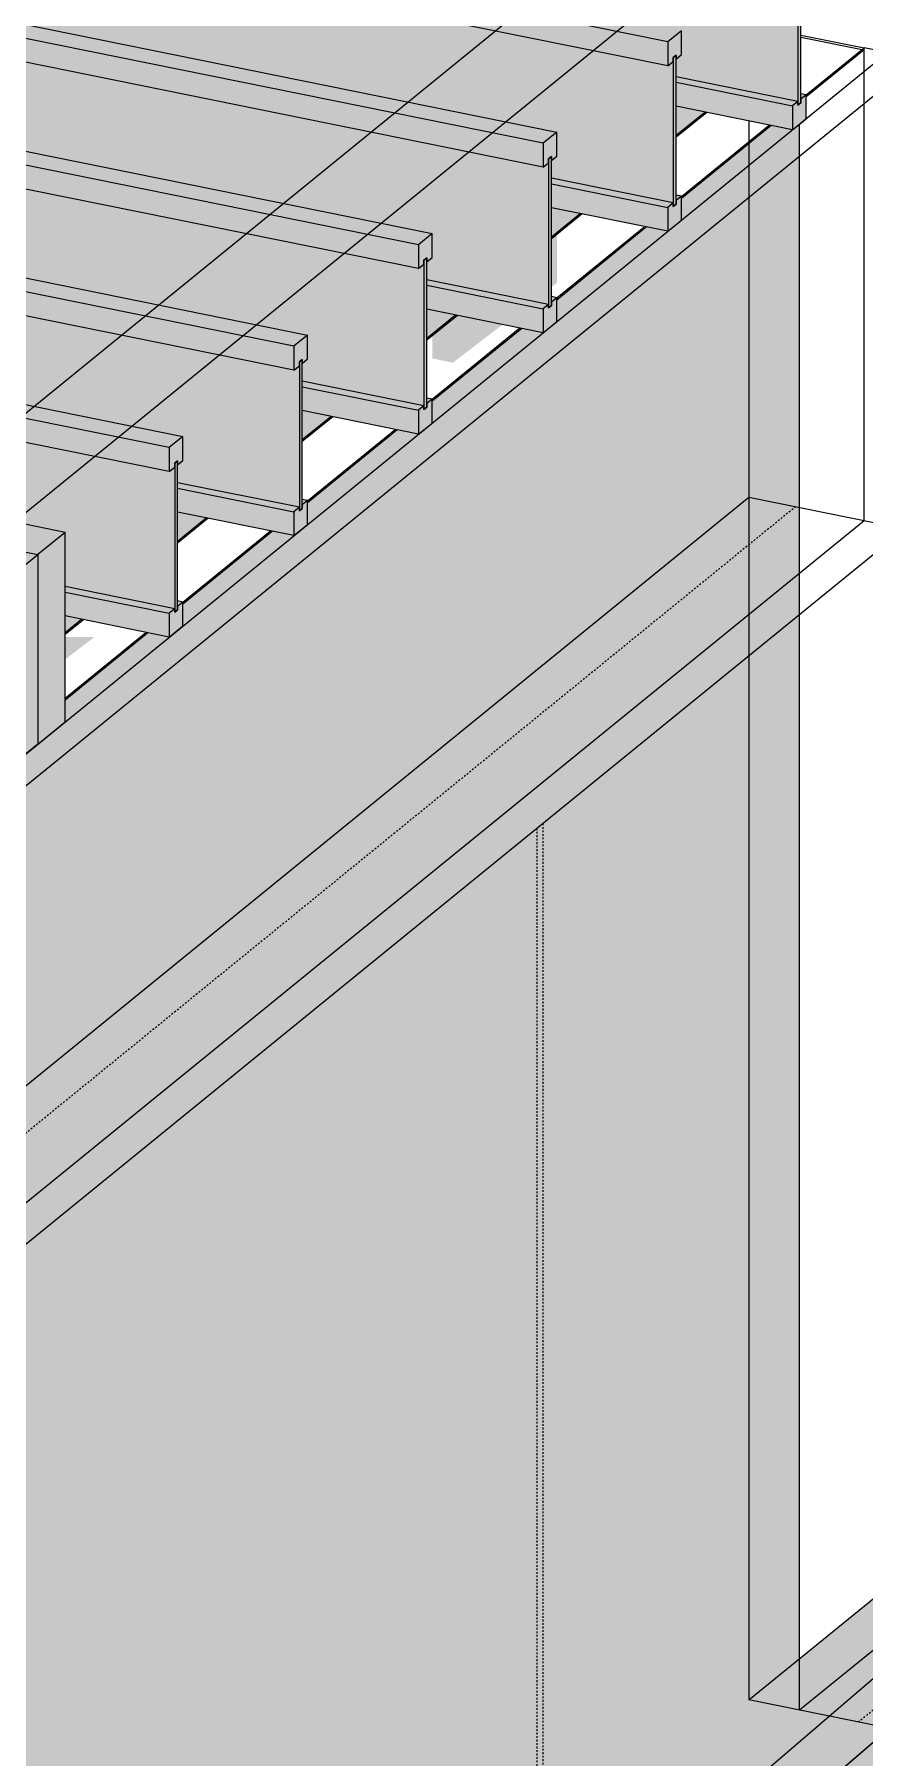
# Model space of a CAD drawing. Header units: inches. Extents: x -8719 to -3484, y -2874 to 4085.
# Drawn here: x -5388.3 to -5340.7, y -780.2 to -681.5 of the extents above; entities that cross this region are included whole.
import ezdxf

# ---------------------------------------------------------------- set-up
doc = ezdxf.new("R2010")
doc.units = ezdxf.units.IN
doc.header["$MEASUREMENT"] = 0
doc.linetypes.add('Dash 1_16_', pattern=[0.125, 0.0625, -0.0625])
for name, color, linetype, lineweight in [('A-DETL-1', 90, 'Dash 1_16_', 9), ('A-FLOR', 192, 'Continuous', 13), ('I-WALL', 2, 'Continuous', 13), ('S-BEAM', 12, 'Continuous', 9), ('S-FNDN', 32, 'Continuous', 13)]:
    doc.layers.add(name, color=color, linetype=linetype, lineweight=lineweight)
for name, color, linetype, lineweight, transparency in [('A-WALL-PATT-3', 25, 'Continuous', 13, 0.4), ('I-WALL-1', 2, 'Continuous', 13, 0.4), ('S-FNDN-2', 25, 'Continuous', 13, 0.4)]:
    doc.layers.add(name, color=color, linetype=linetype, lineweight=lineweight, transparency=transparency)

# ---------------------------------------------------------------- blocks, each defined once
blk = doc.blocks.new('LVL-Laminated Veneer Lumber - _2_-1 3_4_ x 11 7_8_ LVL-1960453-STRUCTURAL - 3D - SOUTHEAST')
at = {"layer": 'S-BEAM'}
for p, q in [((8881.758, -710.044), (8844.967, -702.597)), ((8844.967, -704.184), (8880.195, -711.316)), ((8881.758, -710.044), (8880.195, -711.316)), ((8881.758, -720.897), (8881.758, -710.044)), ((8880.195, -711.316), (8880.195, -722.168)), ((8880.195, -722.168), (8881.758, -720.897))]:
    blk.add_line(p, q, dxfattribs=at)
blk = doc.blocks.new('LVL-Laminated Veneer Lumber - 1 3_4_x11 7_8_ LVL-1952806-STRUCTURAL - 3D - SOUTHEAST')
at = {"layer": 'S-BEAM'}
for p, q in [((8878.629, -710.998), (8844.967, -738.39)), ((8844.967, -739.981), (8880.195, -711.316)), ((8878.629, -710.998), (8880.195, -711.316)), ((8880.195, -711.316), (8880.195, -722.168)), ((8880.195, -722.168), (8844.967, -750.834)), ((8843.961, -739.208), (8842.95, -740.031)), ((8844.296, -738.936), (8843.961, -739.208)), ((8844.967, -738.39), (8844.296, -738.936)), ((8843.961, -740.236), (8842.95, -740.031)), ((8844.296, -740.303), (8843.961, -740.236)), ((8844.516, -740.348), (8844.967, -739.981)), ((8844.516, -740.348), (8844.296, -740.303)), ((8844.516, -751.201), (8844.516, -740.348)), ((8844.955, -750.843), (8844.516, -751.201))]:
    blk.add_line(p, q, dxfattribs=at)
blk = doc.blocks.new('Plywood Web Joist - 11 7_8_ TJI360 _ 16_ O_C_-2000566-STRUCTURAL - 3D - SOUTHEAST')
at = {"layer": 'S-BEAM'}
for p, q in [((8844.967, -695.737), (8888.508, -704.551)), ((8887.727, -705.187), (8844.967, -696.53)), ((8887.727, -706.558), (8844.967, -697.901)), ((8888.508, -704.551), (8887.727, -705.187)), ((8888.508, -705.922), (8888.508, -704.551)), ((8887.727, -705.187), (8887.727, -706.558)), ((8887.727, -706.558), (8888.034, -706.308)), ((8888.034, -706.079), (8888.202, -705.943)), ((8888.202, -705.943), (8888.034, -706.079)), ((8888.034, -706.308), (8888.034, -706.079)), ((8888.034, -706.079), (8888.034, -714.621)), ((8888.202, -706.172), (8888.508, -705.922)), ((8888.202, -705.943), (8888.202, -706.172)), ((8888.202, -714.485), (8888.202, -705.943)), ((8888.034, -714.419), (8881.758, -713.148)), ((8881.758, -713.46), (8887.727, -714.669)), ((8888.034, -714.419), (8887.727, -714.669)), ((8888.034, -714.621), (8888.034, -714.419)), ((8888.202, -714.485), (8888.034, -714.621)), ((8888.034, -714.621), (8888.202, -714.485)), ((8888.508, -714.033), (8888.202, -713.971)), ((8888.508, -714.033), (8888.202, -714.283)), ((8888.202, -714.283), (8888.202, -714.485)), ((8888.508, -715.404), (8888.508, -714.033)), ((8887.727, -716.04), (8881.758, -714.831)), ((8887.727, -714.669), (8887.727, -716.04)), ((8887.727, -716.04), (8888.508, -715.404))]:
    blk.add_line(p, q, dxfattribs=at)
blk = doc.blocks.new('Plywood Web Joist - 11 7_8_ TJI360 _ 16_ O_C_-V472-STRUCTURAL - 3D - SOUTHEAST')
at = {"layer": 'S-BEAM'}
for p, q in [((8844.967, -688.48), (8895.65, -698.74)), ((8894.869, -699.376), (8844.967, -689.274)), ((8894.869, -700.747), (8844.967, -690.645)), ((8895.65, -698.74), (8894.869, -699.376)), ((8895.65, -700.111), (8895.65, -698.74)), ((8894.869, -699.376), (8894.869, -700.747)), ((8894.869, -700.747), (8895.176, -700.497)), ((8895.176, -700.268), (8895.343, -700.132)), ((8895.343, -700.132), (8895.176, -700.268)), ((8895.176, -700.497), (8895.176, -700.268)), ((8895.176, -700.268), (8895.176, -708.81)), ((8895.343, -700.361), (8895.65, -700.111)), ((8895.343, -700.132), (8895.343, -700.361)), ((8895.343, -708.674), (8895.343, -700.132)), ((8895.176, -708.608), (8888.202, -707.196)), ((8888.202, -707.508), (8894.869, -708.858)), ((8895.176, -708.608), (8894.869, -708.858)), ((8895.176, -708.81), (8895.176, -708.608)), ((8895.65, -708.222), (8895.343, -708.16)), ((8895.65, -708.222), (8895.343, -708.472)), ((8895.343, -708.472), (8895.343, -708.674)), ((8895.65, -709.593), (8895.65, -708.222)), ((8894.869, -710.229), (8888.202, -708.879)), ((8894.869, -708.858), (8894.869, -710.229)), ((8894.869, -710.229), (8895.65, -709.593)), ((8895.343, -708.674), (8895.176, -708.81)), ((8895.176, -708.81), (8895.343, -708.674))]:
    blk.add_line(p, q, dxfattribs=at)
blk = doc.blocks.new('Plywood Web Joist - 11 7_8_ TJI360 _ 16_ O_C_-V473-STRUCTURAL - 3D - SOUTHEAST')
at = {"layer": 'S-BEAM'}
for p, q in [((8844.967, -681.223), (8902.791, -692.929)), ((8902.01, -693.565), (8844.967, -682.017)), ((8902.01, -694.936), (8844.967, -683.388)), ((8902.791, -692.929), (8902.01, -693.565)), ((8902.01, -693.565), (8902.01, -694.936)), ((8902.791, -694.3), (8902.791, -692.929)), ((8902.01, -694.936), (8902.317, -694.686)), ((8902.317, -694.457), (8902.484, -694.321)), ((8902.484, -694.321), (8902.317, -694.457)), ((8902.317, -694.686), (8902.317, -694.457)), ((8902.317, -694.457), (8902.317, -702.999)), ((8902.484, -694.55), (8902.791, -694.3)), ((8902.484, -694.321), (8902.484, -694.55)), ((8902.484, -702.863), (8902.484, -694.321)), ((8902.317, -702.797), (8895.343, -701.385)), ((8895.343, -701.697), (8902.01, -703.047)), ((8902.791, -702.411), (8902.484, -702.349)), ((8902.791, -702.411), (8902.484, -702.661)), ((8902.484, -702.661), (8902.484, -702.863)), ((8902.791, -703.782), (8902.791, -702.411)), ((8902.01, -704.418), (8895.343, -703.068)), ((8902.317, -702.797), (8902.01, -703.047)), ((8902.01, -703.047), (8902.01, -704.418)), ((8902.317, -702.999), (8902.317, -702.797)), ((8902.484, -702.863), (8902.317, -702.999)), ((8902.317, -702.999), (8902.484, -702.863)), ((8902.01, -704.418), (8902.791, -703.782))]:
    blk.add_line(p, q, dxfattribs=at)
blk = doc.blocks.new('Plywood Web Joist - 11 7_8_ TJI360 _ 16_ O_C_-V474-STRUCTURAL - 3D - SOUTHEAST')
at = {"layer": 'S-BEAM'}
for p, q in [((8844.967, -673.967), (8909.933, -687.118)), ((8909.152, -687.754), (8844.967, -674.76)), ((8909.152, -689.124), (8844.967, -676.131)), ((8909.933, -687.118), (8909.152, -687.754)), ((8909.152, -687.754), (8909.152, -689.124)), ((8909.933, -688.489), (8909.933, -687.118)), ((8909.152, -689.124), (8909.459, -688.875)), ((8909.459, -688.646), (8909.626, -688.51)), ((8909.626, -688.51), (8909.459, -688.646)), ((8909.459, -688.875), (8909.459, -688.646)), ((8909.459, -688.646), (8909.459, -697.188)), ((8909.626, -688.739), (8909.933, -688.489)), ((8909.626, -688.51), (8909.626, -688.739)), ((8909.626, -697.052), (8909.626, -688.51)), ((8909.459, -696.986), (8902.484, -695.574)), ((8902.484, -695.886), (8909.152, -697.236)), ((8909.933, -696.6), (8909.626, -696.538)), ((8909.933, -696.6), (8909.626, -696.85)), ((8909.933, -697.971), (8909.933, -696.6)), ((8909.152, -698.607), (8902.484, -697.257)), ((8909.459, -696.986), (8909.152, -697.236)), ((8909.152, -697.236), (8909.152, -698.607)), ((8909.459, -697.188), (8909.459, -696.986)), ((8909.626, -697.052), (8909.459, -697.188)), ((8909.459, -697.188), (8909.626, -697.052)), ((8909.626, -696.85), (8909.626, -697.052)), ((8909.152, -698.607), (8909.933, -697.971))]:
    blk.add_line(p, q, dxfattribs=at)
blk = doc.blocks.new('Plywood Web Joist - 11 7_8_ TJI360 _ 16_ O_C_-V475-STRUCTURAL - 3D - SOUTHEAST')
at = {"layer": 'S-BEAM'}
for p, q in [((8916.293, -681.943), (8844.967, -667.504)), ((8916.293, -683.313), (8844.967, -668.875)), ((8917.074, -681.307), (8916.293, -681.943)), ((8916.293, -681.943), (8916.293, -683.313)), ((8917.074, -682.678), (8917.074, -681.307)), ((8916.6, -682.835), (8916.767, -682.699)), ((8916.767, -682.699), (8916.6, -682.835)), ((8916.6, -683.064), (8916.6, -682.835)), ((8916.6, -682.835), (8916.6, -691.377)), ((8916.767, -682.928), (8917.074, -682.678)), ((8916.767, -682.699), (8916.767, -682.928)), ((8916.767, -691.241), (8916.767, -682.699)), ((8916.293, -683.313), (8916.6, -683.064)), ((8916.6, -691.175), (8909.626, -689.763)), ((8909.626, -690.075), (8916.293, -691.425)), ((8917.074, -690.789), (8916.767, -690.727)), ((8917.074, -690.789), (8916.767, -691.039)), ((8917.074, -692.16), (8917.074, -690.789)), ((8916.293, -692.796), (8909.626, -691.446)), ((8916.6, -691.175), (8916.293, -691.425)), ((8916.293, -691.425), (8916.293, -692.796)), ((8916.6, -691.377), (8916.6, -691.175)), ((8916.767, -691.241), (8916.6, -691.377)), ((8916.6, -691.377), (8916.767, -691.241)), ((8916.767, -691.039), (8916.767, -691.241)), ((8916.293, -692.796), (8917.074, -692.16))]:
    blk.add_line(p, q, dxfattribs=at)
blk = doc.blocks.new('Plywood Web Joist - 11 7_8_ TJI360 _ 16_ O_C_-V476-STRUCTURAL - 3D - SOUTHEAST')
at = {"layer": 'S-BEAM'}
for p, q in [((8923.741, -677.024), (8923.741, -685.566)), ((8923.909, -685.43), (8923.909, -676.888)), ((8923.741, -685.364), (8916.767, -683.952)), ((8916.767, -684.264), (8923.435, -685.614)), ((8924.216, -684.978), (8923.909, -684.916)), ((8923.435, -686.985), (8916.767, -685.635)), ((8923.741, -685.364), (8923.435, -685.614)), ((8923.435, -685.614), (8923.435, -686.985)), ((8923.741, -685.566), (8923.741, -685.371)), ((8923.909, -685.43), (8923.741, -685.566)), ((8923.741, -685.566), (8923.909, -685.43)), ((8924.216, -684.978), (8923.909, -685.228)), ((8923.909, -685.228), (8923.909, -685.43)), ((8924.216, -686.349), (8924.216, -684.978)), ((8923.435, -686.985), (8924.216, -686.349))]:
    blk.add_line(p, q, dxfattribs=at)

msp = doc.modelspace()

# ---------------------------------------------------------------- hatches: boundary and pattern name
at = {"layer": 'A-WALL-PATT-3'}
h = msp.add_hatch(color=256, dxfattribs=at)
h.paths.add_polyline_path([(-5386.543, -719.651), (-5381.801, -715.791), (-5381.913, -715.769), (-5386.543, -719.536)], flags=0)
h.paths.add_polyline_path([(-5379.792, -714.157), (-5374.659, -709.98), (-5374.772, -709.957), (-5379.792, -714.043)], flags=0)
h.paths.add_polyline_path([(-5372.651, -708.346), (-5367.518, -704.169), (-5367.63, -704.146), (-5372.651, -708.232)], flags=0)
h.paths.add_polyline_path([(-5365.51, -702.535), (-5360.376, -698.358), (-5360.489, -698.335), (-5365.51, -702.421)], flags=0)
h.paths.add_polyline_path([(-5358.368, -696.724), (-5353.235, -692.547), (-5353.385, -692.555), (-5358.368, -696.61), (-5358.368, -696.716)], flags=0)
h.paths.add_polyline_path([(-5351.227, -690.913), (-5346.093, -686.736), (-5346.206, -686.713), (-5351.227, -690.799)], flags=0)
h.paths.add_polyline_path([(-5340.77, -682.405), (-5340.77, -682.29), (-5340.864, -682.386)], flags=0)
for points in [[(-5411.292, -760.037), (-5347.37, -708.023), (-5344.462, -708.612), (-5344.462, -686.655), (-5344.866, -686.985), (-5346.093, -686.736), (-5351.227, -690.913), (-5351.227, -692.16), (-5352.008, -692.796), (-5353.235, -692.547), (-5358.368, -696.724), (-5358.368, -697.971), (-5359.149, -698.607), (-5360.376, -698.358), (-5365.51, -702.535), (-5365.51, -703.782), (-5366.291, -704.418), (-5367.518, -704.169), (-5372.651, -708.346), (-5372.651, -709.593), (-5373.432, -710.229), (-5374.659, -709.98), (-5379.792, -714.157), (-5379.792, -715.404), (-5380.574, -716.04), (-5381.801, -715.791), (-5386.543, -719.651), (-5386.543, -720.897), (-5411.292, -741.035), (-5411.292, -753.444)], [(-5347.37, -789.105), (-5338.421, -781.442), (-5338.421, -778.729), (-5339.313, -778.549), (-5347.37, -785.448), (-5347.37, -786.047)]]:
    msp.add_hatch(color=256, dxfattribs=at).paths.add_polyline_path(points, flags=0)
h = msp.add_hatch(color=256, dxfattribs=at)
h.paths.add_polyline_path([(-5408.943, -876.891), (-5352.256, -830.765), (-5353.634, -830.486), (-5408.943, -875.491)], flags=0)
h.paths.add_polyline_path([(-5408.943, -838.177), (-5347.37, -785.448), (-5347.37, -776.918), (-5344.462, -774.551), (-5344.462, -714.75), (-5408.943, -767.219), (-5408.943, -838.177)], flags=0)
h.paths.add_polyline_path([(-5347.37, -804.724), (-5347.37, -804.063), (-5347.994, -804.598)], flags=0)
at = {"layer": 'I-WALL-1'}
h = msp.add_hatch(color=256, dxfattribs=at)
h.paths.add_polyline_path([(-5423.334, -750.834), (-5422.526, -750.176), (-5420.736, -750.539), (-5413.863, -744.946), (-5413.863, -743.127), (-5386.543, -720.897), (-5386.543, -710.044), (-5423.334, -702.597), (-5423.334, -708.894), (-5418.699, -705.122), (-5417.133, -705.439), (-5417.133, -706.81), (-5417.748, -707.311), (-5417.748, -714.797), (-5417.133, -714.921), (-5417.133, -716.292), (-5415.061, -716.712), (-5404.381, -708.021), (-5402.815, -708.338), (-5402.815, -709.709), (-5403.43, -710.209), (-5403.43, -717.695), (-5402.815, -717.82), (-5402.815, -719.191), (-5400.744, -719.61), (-5390.063, -710.919), (-5389.672, -710.998), (-5423.334, -738.39), (-5423.334, -750.013)], flags=0)
h.paths.add_polyline_path([(-5423.334, -737.992), (-5422.921, -737.656), (-5423.334, -737.572)], flags=0)
h.paths.add_polyline_path([(-5136.984, -516.465), (-5131.966, -512.382), (-5131.966, -511.011), (-5131.659, -510.761), (-5131.659, -502.962), (-5131.966, -502.9), (-5131.966, -501.529), (-5135.098, -500.895), (-5141.458, -506.07), (-5136.984, -506.976), (-5137.01, -508.368), (-5137.29, -508.597), (-5137.29, -516.396), (-5136.984, -516.458)], flags=0)
h.paths.add_polyline_path([(-5129.842, -510.654), (-5124.824, -506.571), (-5124.824, -505.2), (-5124.517, -504.95), (-5124.517, -497.151), (-5124.824, -497.089), (-5124.824, -495.718), (-5127.956, -495.084), (-5134.316, -500.259), (-5129.842, -501.165), (-5129.868, -502.557), (-5130.149, -502.786), (-5130.149, -510.585), (-5129.842, -510.647)], flags=0)
h.paths.add_polyline_path([(-5122.701, -504.843), (-5116.607, -499.884), (-5116.607, -492.788), (-5117.269, -492.654), (-5117.269, -492.312), (-5116.607, -491.773), (-5116.607, -490.595), (-5117.269, -490.461), (-5117.269, -490.118), (-5116.148, -489.206), (-5116.148, -488.658), (-5119.28, -488.024), (-5124.022, -491.883), (-5123.994, -488.757), (-5123.693, -488.512), (-5165.755, -479.997), (-5172.29, -485.315), (-5122.701, -495.354), (-5122.727, -496.746), (-5123.008, -496.975), (-5123.008, -504.774), (-5122.701, -504.836)], flags=0)
h.paths.add_polyline_path([(-5181.415, -483.468), (-5178.353, -480.976), (-5178.353, -477.447), (-5200.555, -472.953), (-5200.555, -479.594), (-5182.942, -483.159)], flags=0)
h.paths.add_polyline_path([(-5210.003, -477.681), (-5209.388, -477.181), (-5209.388, -474.013), (-5206.271, -474.644), (-5203.467, -472.363), (-5209.751, -471.091), (-5214.786, -475.188), (-5214.786, -476.713), (-5210.275, -477.626)], flags=0)
h = msp.add_hatch(color=256, dxfattribs=at)
h.paths.add_polyline_path([(-5423.334, -738.39), (-5389.672, -710.998), (-5390.063, -710.919), (-5423.334, -737.992)], flags=0)
h.paths.add_polyline_path([(-5423.334, -735.887), (-5402.815, -719.191), (-5402.815, -717.82), (-5403.43, -717.695), (-5403.43, -710.209), (-5402.815, -709.709), (-5402.815, -708.338), (-5404.431, -708.062), (-5423.334, -723.443), (-5423.334, -734.517)], flags=0)
h.paths.add_polyline_path([(-5423.334, -721.339), (-5417.133, -716.292), (-5417.133, -714.921), (-5417.748, -714.797), (-5417.748, -707.311), (-5417.133, -706.81), (-5417.133, -705.439), (-5418.699, -705.122), (-5423.334, -708.894), (-5423.334, -719.968)], flags=0)
h.paths.add_polyline_path([(-5380.574, -716.04), (-5379.792, -715.404), (-5379.792, -714.033), (-5380.099, -713.971), (-5380.099, -708.879), (-5373.432, -710.229), (-5372.651, -709.593), (-5372.651, -708.222), (-5372.958, -708.16), (-5372.958, -703.068), (-5366.291, -704.418), (-5365.51, -703.782), (-5365.51, -702.411), (-5365.816, -702.349), (-5365.816, -697.257), (-5359.149, -698.607), (-5358.368, -697.971), (-5358.368, -696.6), (-5358.675, -696.538), (-5358.675, -691.446), (-5352.008, -692.796), (-5351.227, -692.16), (-5351.227, -690.789), (-5351.534, -690.727), (-5351.534, -685.635), (-5344.866, -686.985), (-5344.085, -686.349), (-5344.085, -684.978), (-5344.392, -684.916), (-5344.392, -679.824), (-5337.725, -681.173), (-5336.944, -680.538), (-5336.944, -679.167), (-5337.251, -679.105), (-5337.251, -674.013), (-5330.584, -675.362), (-5329.802, -674.727), (-5329.802, -673.356), (-5330.109, -673.294), (-5330.109, -668.202), (-5323.442, -669.551), (-5322.661, -668.916), (-5322.661, -667.545), (-5322.968, -667.483), (-5322.968, -664.054), (-5322.256, -663.474), (-5322.256, -649.08), (-5316.663, -650.212), (-5316.663, -664.607), (-5319.975, -667.301), (-5233.994, -684.663), (-5149.379, -615.812), (-5158.376, -613.99), (-5158.376, -616.453), (-5177.01, -631.616), (-5178.353, -631.344), (-5178.384, -628.093), (-5182.942, -627.17), (-5178.353, -623.435), (-5178.353, -609.946), (-5236.964, -598.062), (-5236.964, -597.813), (-5237.271, -597.75), (-5237.271, -592.658), (-5230.603, -594.008), (-5229.822, -593.372), (-5229.822, -592.002), (-5230.129, -591.939), (-5230.129, -586.847), (-5223.462, -588.197), (-5222.681, -587.561), (-5222.681, -586.19), (-5222.988, -586.128), (-5222.988, -581.036), (-5216.321, -582.386), (-5215.539, -581.75), (-5215.539, -580.379), (-5215.846, -580.317), (-5215.846, -575.225), (-5209.179, -576.575), (-5208.398, -575.939), (-5208.398, -574.568), (-5208.705, -574.506), (-5208.705, -569.414), (-5202.038, -570.764), (-5201.257, -570.128), (-5201.257, -568.757), (-5201.563, -568.667), (-5201.563, -563.603), (-5194.896, -564.953), (-5194.115, -564.317), (-5194.115, -562.946), (-5194.422, -562.884), (-5194.422, -557.792), (-5187.755, -559.142), (-5186.974, -558.506), (-5186.974, -557.135), (-5187.281, -557.073), (-5187.281, -551.981), (-5180.613, -553.331), (-5179.832, -552.695), (-5179.832, -551.324), (-5180.139, -551.262), (-5180.139, -546.17), (-5173.472, -547.52), (-5172.691, -546.884), (-5172.691, -545.513), (-5172.998, -545.451), (-5172.998, -540.359), (-5166.33, -541.709), (-5165.549, -541.073), (-5165.549, -539.702), (-5165.856, -539.64), (-5165.856, -534.548), (-5159.189, -535.898), (-5158.408, -535.262), (-5158.408, -533.891), (-5158.715, -533.829), (-5158.715, -528.737), (-5152.048, -530.087), (-5151.266, -529.451), (-5151.266, -528.08), (-5151.573, -528.018), (-5151.573, -522.926), (-5144.906, -524.276), (-5144.125, -523.64), (-5144.125, -522.269), (-5144.432, -522.184), (-5144.432, -517.115), (-5137.765, -518.465), (-5136.984, -517.829), (-5136.984, -516.458), (-5137.29, -516.396), (-5137.29, -508.597), (-5136.984, -508.347), (-5136.984, -506.976), (-5141.458, -506.07), (-5135.098, -500.895), (-5131.966, -501.529), (-5131.966, -502.9), (-5131.659, -502.962), (-5131.659, -510.761), (-5131.966, -511.011), (-5131.966, -512.382), (-5130.623, -512.654), (-5129.842, -512.018), (-5129.842, -510.647), (-5130.149, -510.585), (-5130.149, -502.786), (-5129.842, -502.536), (-5129.842, -501.165), (-5134.316, -500.259), (-5127.956, -495.084), (-5124.824, -495.718), (-5124.824, -497.089), (-5124.517, -497.151), (-5124.517, -504.95), (-5124.824, -505.2), (-5124.824, -506.571), (-5123.482, -506.843), (-5122.701, -506.207), (-5122.701, -504.836), (-5123.008, -504.774), (-5123.008, -496.975), (-5122.701, -496.725), (-5122.701, -495.354), (-5172.29, -485.315), (-5177.01, -489.156), (-5178.353, -488.884), (-5178.353, -485.64), (-5182.918, -484.69), (-5181.415, -483.468), (-5200.555, -479.594), (-5200.555, -508.314), (-5219.189, -523.478), (-5220.532, -523.206), (-5220.532, -519.961), (-5225.121, -519.032), (-5220.532, -515.297), (-5220.532, -486.249), (-5210.003, -477.681), (-5214.786, -476.713), (-5214.786, -476.835), (-5216.125, -477.924), (-5217.745, -477.596), (-5236.211, -492.621), (-5236.211, -494.268), (-5237.55, -495.357), (-5239.17, -495.029), (-5257.635, -510.054), (-5257.635, -511.701), (-5258.974, -512.79), (-5260.594, -512.462), (-5279.059, -527.488), (-5279.059, -529.134), (-5280.398, -530.223), (-5282.018, -529.895), (-5300.483, -544.921), (-5300.483, -546.567), (-5301.822, -547.657), (-5303.443, -547.329), (-5321.908, -562.354), (-5321.908, -564), (-5323.247, -565.09), (-5324.867, -564.762), (-5343.332, -579.787), (-5343.361, -581.456), (-5344.671, -582.523), (-5346.291, -582.195), (-5364.756, -597.22), (-5364.756, -598.866), (-5366.095, -599.956), (-5367.716, -599.628), (-5386.181, -614.653), (-5386.181, -616.299), (-5387.52, -617.389), (-5389.14, -617.061), (-5407.605, -632.086), (-5407.605, -633.732), (-5408.944, -634.822), (-5410.564, -634.494), (-5423.334, -644.94), (-5423.334, -702.597), (-5386.543, -710.044), (-5386.543, -714.831), (-5382.475, -715.655)], flags=0)
h.paths.add_polyline_path([(-5308.123, -595.843), (-5309.465, -595.571), (-5309.465, -592.327), (-5314.055, -591.397), (-5309.465, -587.663), (-5309.465, -558.614), (-5298.321, -549.546), (-5298.321, -546.379), (-5295.204, -547.01), (-5290.83, -543.451), (-5289.488, -543.723), (-5289.488, -580.68), (-5307.978, -595.725)], flags=0)
at = {"layer": 'S-FNDN-2'}
h = msp.add_hatch(color=256, dxfattribs=at)
h.paths.add_polyline_path([(-5386.543, -715.785), (-5385.604, -715.021), (-5386.543, -714.831)], flags=0)
h.paths.add_polyline_path([(-5380.099, -710.542), (-5378.463, -709.21), (-5380.099, -708.879), (-5380.099, -710.229)], flags=0)
h.paths.add_polyline_path([(-5372.958, -704.731), (-5371.321, -703.399), (-5372.958, -703.068), (-5372.958, -704.418)], flags=0)
h.paths.add_polyline_path([(-5365.816, -698.92), (-5364.18, -697.588), (-5365.816, -697.257), (-5365.816, -698.607)], flags=0)
h.paths.add_polyline_path([(-5358.675, -693.109), (-5357.039, -691.777), (-5358.675, -691.446), (-5358.675, -692.796)], flags=0)
h.paths.add_polyline_path([(-5351.534, -687.298), (-5349.897, -685.966), (-5351.534, -685.635), (-5351.534, -686.985)], flags=0)
h = msp.add_hatch(color=256, dxfattribs=at)
h.paths.add_polyline_path([(-5386.543, -717.321), (-5384.869, -716.04), (-5386.543, -716.04)], flags=0)
h.paths.add_polyline_path([(-5364.331, -700.322), (-5361.475, -698.136), (-5364.18, -697.588), (-5365.51, -698.67), (-5365.51, -700.083)], flags=0)
h.paths.add_polyline_path([(-5358.675, -695.993), (-5358.368, -695.758), (-5358.368, -692.859), (-5358.675, -693.109)], flags=0)
for points in [[(-5411.292, -766.743), (-5344.462, -712.363), (-5344.462, -708.612), (-5347.418, -708.062), (-5417.892, -765.407), (-5413.406, -766.315)], [(-5408.943, -767.219), (-5344.462, -714.75), (-5344.462, -712.363), (-5411.292, -766.743)], [(-5339.313, -778.549), (-5338.421, -777.785), (-5338.421, -769.636), (-5344.462, -774.551), (-5344.462, -777.506), (-5339.313, -778.549)], [(-5344.462, -777.506), (-5344.462, -774.551), (-5347.37, -776.918)]]:
    msp.add_hatch(color=256, dxfattribs=at).paths.add_polyline_path(points, flags=0)
h = msp.add_hatch(color=256, dxfattribs=at)
h.paths.add_polyline_path([(-5338.421, -806.536), (-5338.421, -796.4), (-5347.37, -804.063), (-5347.37, -804.724), (-5342.959, -805.617)], flags=0)
h.paths.add_polyline_path([(-5347.37, -785.448), (-5339.313, -778.549), (-5347.37, -776.918), (-5347.37, -785.448)], flags=0)

# ---------------------------------------------------------------- linework, layer by layer
at = {"layer": 'A-DETL-1'}
for p, q in [((-5344.685, -708.567), (-5415.207, -765.95)), ((-5359.511, -726.995), (-5359.511, -836.668)), ((-5359.176, -726.723), (-5359.176, -836.395)), ((-5341.106, -778.186), (-5338.421, -776.001))]:
    msp.add_line(p, q, dxfattribs=at)
at = {"layer": 'A-FLOR'}
msp.add_line((-5417.892, -845.841), (-5234, -688.362), dxfattribs=at)
at = {"layer": 'I-WALL'}
for p, q in [((-5142.268, -612.98), (-5344.462, -777.506)), ((-5322.256, -649.08), (-5423.467, -731.436)), ((-5316.663, -650.212), (-5422.557, -736.379)), ((-5344.392, -681.671), (-5340.888, -682.381)), ((-5423.334, -752.653), (-5337.079, -682.466)), ((-5422.557, -750.202), (-5338.869, -682.104)), ((-5344.085, -684.988), (-5340.77, -682.29)), ((-5340.77, -682.405), (-5344.085, -685.102)), ((-5340.883, -682.382), (-5340.77, -682.405)), ((-5338.869, -682.675), (-5340.77, -682.29)), ((-5351.534, -687.298), (-5349.897, -685.966)), ((-5349.785, -685.989), (-5351.534, -687.412)), ((-5351.227, -690.799), (-5346.206, -686.713)), ((-5346.093, -686.736), (-5351.227, -690.913)), ((-5344.462, -777.506), (-5344.462, -686.655)), ((-5358.675, -693.109), (-5357.039, -691.777)), ((-5356.926, -691.8), (-5358.675, -693.223)), ((-5358.368, -696.61), (-5353.385, -692.555)), ((-5353.235, -692.547), (-5358.359, -696.716)), ((-5365.816, -698.92), (-5364.18, -697.588)), ((-5364.068, -697.611), (-5365.816, -699.034)), ((-5365.51, -702.421), (-5360.489, -698.335)), ((-5360.376, -698.358), (-5365.51, -702.535)), ((-5372.958, -704.731), (-5371.321, -703.399)), ((-5371.209, -703.422), (-5372.958, -704.845)), ((-5372.651, -708.232), (-5367.63, -704.146)), ((-5367.518, -704.169), (-5372.651, -708.346)), ((-5380.099, -710.542), (-5378.463, -709.21)), ((-5378.35, -709.233), (-5380.099, -710.656)), ((-5379.792, -714.043), (-5374.772, -709.957)), ((-5374.659, -709.98), (-5379.792, -714.157)), ((-5386.543, -715.785), (-5385.604, -715.021)), ((-5385.492, -715.044), (-5386.543, -715.9)), ((-5386.543, -719.536), (-5381.913, -715.769)), ((-5381.801, -715.791), (-5386.543, -719.651))]:
    msp.add_line(p, q, dxfattribs=at)
at = {"layer": 'S-FNDN'}
for p, q in [((-5347.37, -776.918), (-5143.839, -611.303)), ((-5344.392, -681.557), (-5340.77, -682.29)), ((-5340.77, -709.359), (-5340.77, -682.29)), ((-5417.892, -842.184), (-5234, -684.706)), ((-5347.37, -686.478), (-5347.37, -776.918)), ((-5234, -688.362), (-5417.892, -845.841)), ((-5417.892, -765.407), (-5347.37, -708.023)), ((-5347.37, -708.023), (-5338.421, -709.835)), ((-5411.292, -766.743), (-5340.77, -709.359)), ((-5338.421, -709.835), (-5413.406, -770.85)), ((-5338.421, -778.729), (-5347.37, -776.918))]:
    msp.add_line(p, q, dxfattribs=at)

# ---------------------------------------------------------------- block references
at = {"layer": 'S-BEAM'}
for name in ['Plywood Web Joist - 11 7_8_ TJI360 _ 16_ O_C_-V476-STRUCTURAL - 3D - SOUTHEAST', 'Plywood Web Joist - 11 7_8_ TJI360 _ 16_ O_C_-V475-STRUCTURAL - 3D - SOUTHEAST', 'Plywood Web Joist - 11 7_8_ TJI360 _ 16_ O_C_-V474-STRUCTURAL - 3D - SOUTHEAST', 'Plywood Web Joist - 11 7_8_ TJI360 _ 16_ O_C_-V473-STRUCTURAL - 3D - SOUTHEAST', 'Plywood Web Joist - 11 7_8_ TJI360 _ 16_ O_C_-V472-STRUCTURAL - 3D - SOUTHEAST', 'Plywood Web Joist - 11 7_8_ TJI360 _ 16_ O_C_-2000566-STRUCTURAL - 3D - SOUTHEAST', 'LVL-Laminated Veneer Lumber - _2_-1 3_4_ x 11 7_8_ LVL-1960453-STRUCTURAL - 3D - SOUTHEAST', 'LVL-Laminated Veneer Lumber - 1 3_4_x11 7_8_ LVL-1952806-STRUCTURAL - 3D - SOUTHEAST']:
    msp.add_blockref(name, (-14268.301, 0), dxfattribs=at)

doc.saveas('drawing.dxf')
